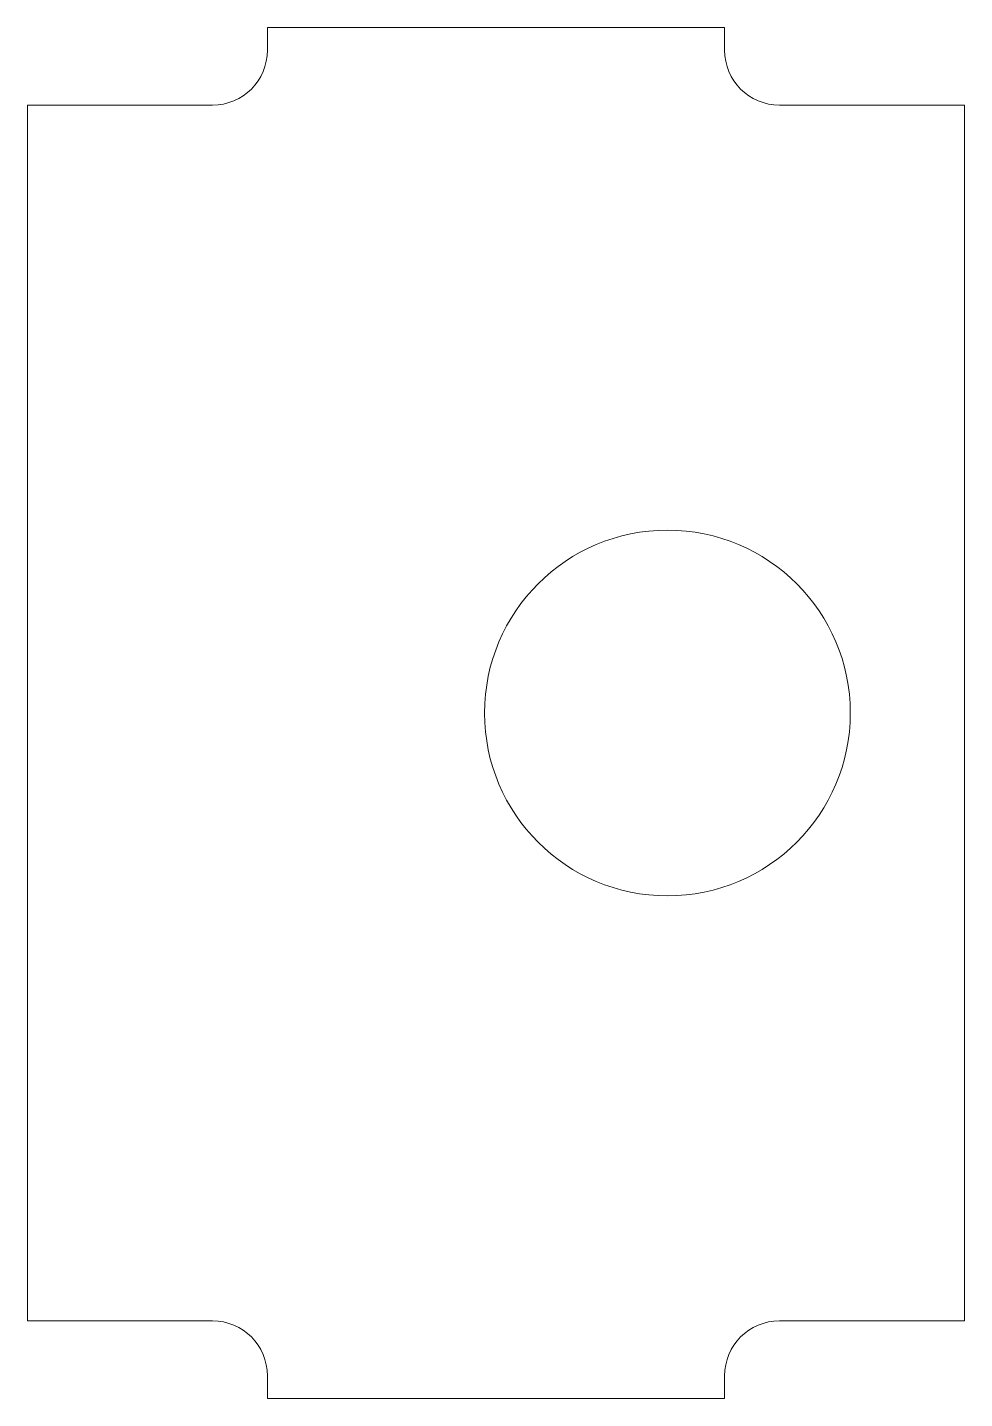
# Model space of a CAD drawing. Header units: millimetres. Extents: x 0 to 20.5, y -15 to 15.
import ezdxf

# ---------------------------------------------------------------- set-up
doc = ezdxf.new("R2010")
doc.units = ezdxf.units.MM

msp = doc.modelspace()

# ---------------------------------------------------------------- linework, layer by layer
at = {"color": 7, "linetype": 'Continuous', "lineweight": 15}
for p, q in [((15.25, 15), (5.25, 15)), ((5.25, 15), (5.25, 14.5)), ((15.25, 14.5), (15.25, 15)), ((4.05, 13.3), (0, 13.3)), ((0, 13.3), (0, -13.3)), ((20.5, 13.3), (16.45, 13.3)), ((20.5, -13.3), (20.5, 13.3)), ((0, -13.3), (4.05, -13.3)), ((16.45, -13.3), (20.5, -13.3)), ((5.25, -14.5), (5.25, -15)), ((15.25, -15), (15.25, -14.5)), ((5.25, -15), (15.25, -15))]:
    msp.add_line(p, q, dxfattribs=at)
msp.add_circle((14, 0), 4, dxfattribs=at)
for centre, start, end in [((4.05, 14.5), 270, 0), ((16.45, 14.5), 180, 270), ((4.05, -14.5), 0, 90), ((16.45, -14.5), 90, 180)]:
    msp.add_arc(centre, 1.2, start, end, dxfattribs=at)

doc.saveas('drawing.dxf')
